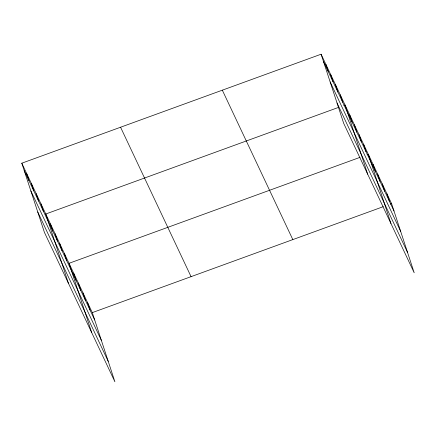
<?xml version="1.0" encoding="UTF-8"?>
<svg xmlns="http://www.w3.org/2000/svg" width="436" height="436" viewBox="0 0 436 436"><rect width="100%" height="100%" fill="white"/><g stroke="black" fill="none" stroke-linecap="round" stroke-linejoin="round"><path stroke-width="0.65" d="M21.8 163.195L92.296 312.617L114.902 381.789L44.407 232.361L21.8 163.195L321.098 54.211L391.593 203.639L414.2 272.805L343.704 123.383L321.098 54.211M338.696 107.338L45.769 214L68.376 283.166M343.791 105.479L345.067 105.016L367.673 174.187M360.043 157.341L69.03 263.306L91.642 332.477M367.052 154.791L368.327 154.328L390.939 223.499M92.296 312.617L383.309 206.653M390.318 204.103L391.593 203.639M323.501 61.563L393.997 210.991M330.166 81.963L400.662 231.391M337.039 102.983L407.535 252.406M222.327 90.176L292.823 239.604M120.57 127.23L191.061 276.653M24.203 170.547L94.699 319.97M30.869 190.946L101.365 340.369M37.741 211.961L108.237 361.39M386.939 193.775L389.343 201.127M382.285 183.916L384.688 191.268M377.636 174.051L380.039 181.403M372.982 164.192L375.385 171.544M363.678 144.463L366.082 151.821M359.024 134.604L361.428 141.956M354.37 124.74L356.773 132.097M349.716 114.881L352.119 122.233M340.271 94.857L342.674 102.209M335.48 84.693L337.884 92.051M330.684 74.534L333.088 81.886M325.888 64.375L328.297 71.727M87.641 302.758L90.045 310.11M82.987 292.894L85.391 300.246M78.338 283.029L80.742 290.387M73.684 273.17L76.087 280.522M64.381 253.447L66.784 260.799M59.727 243.582L62.13 250.934M55.072 233.723L57.476 241.075M50.423 223.859L52.827 231.211M40.973 203.835L43.377 211.188M36.183 193.677L38.586 201.029M31.387 183.512L33.79 190.87M26.596 173.354L28.999 180.706"/></g></svg>
